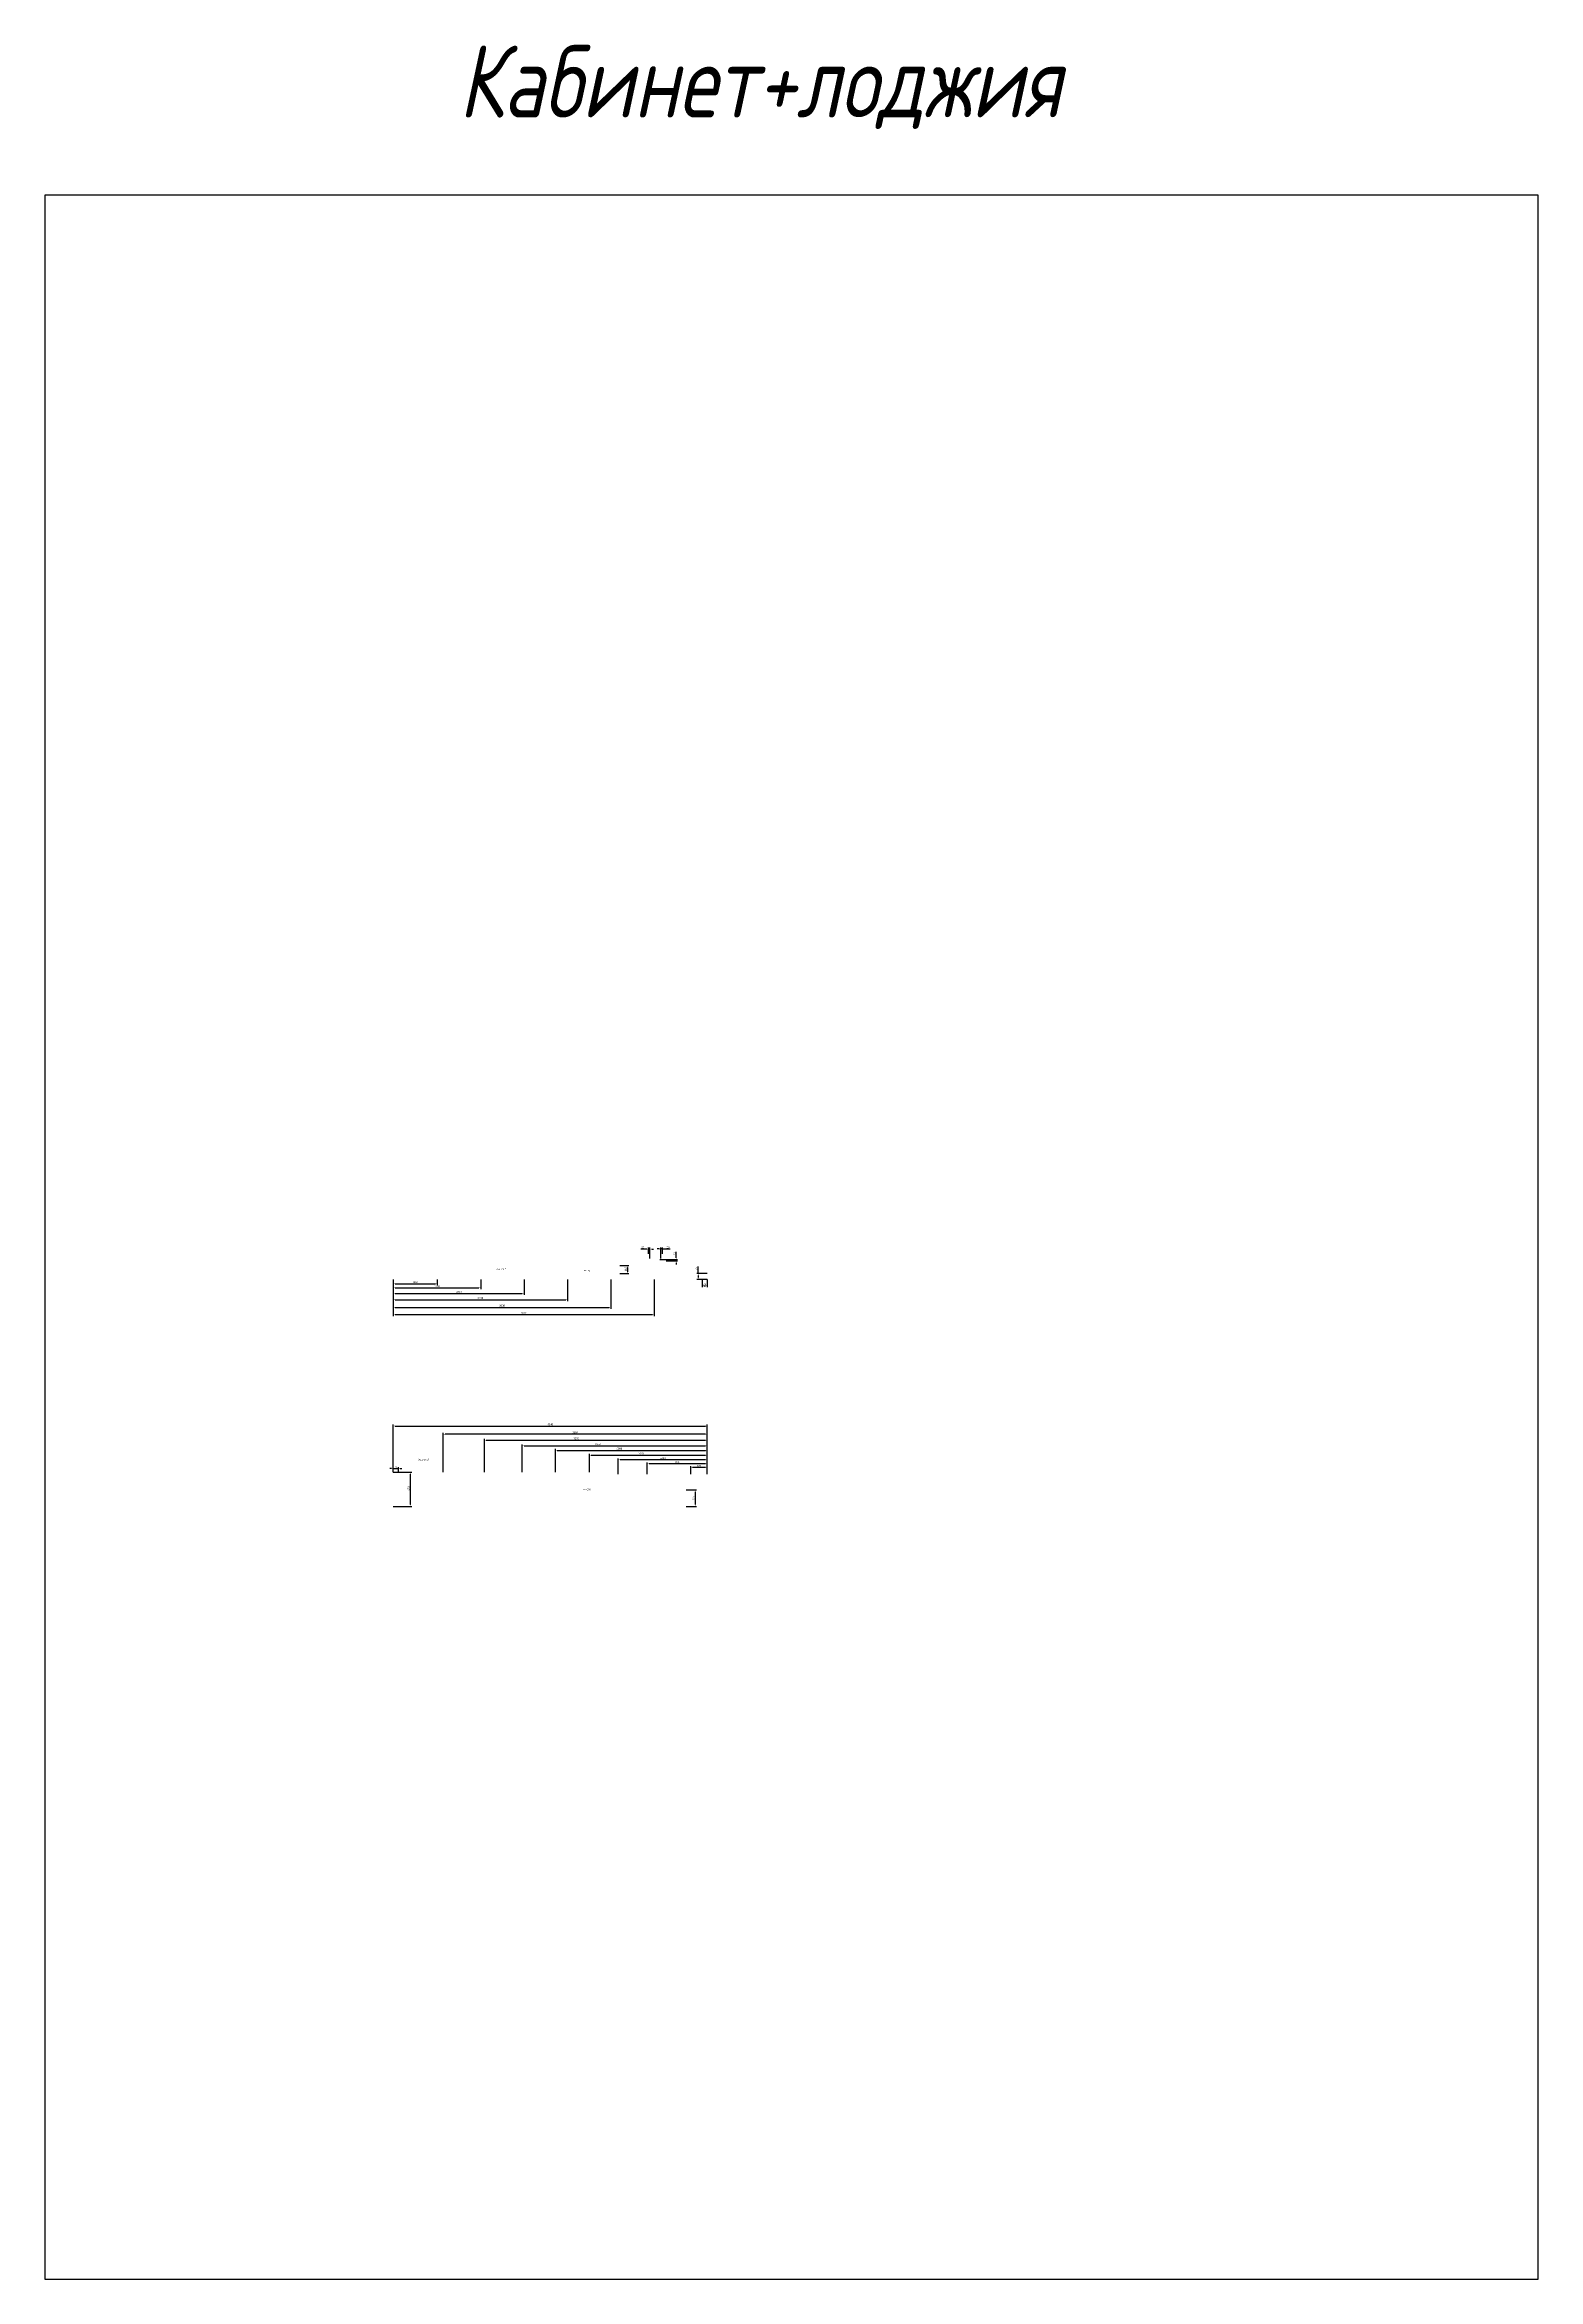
# Model space of a CAD drawing. Header units: millimetres. Extents: x -111711 to 69411, y -94094 to -63139.
# Drawn here: x -65970 to -45322, y -94094 to -63194 of the extents above; entities that cross this region are included whole.
import ezdxf
from ezdxf.enums import TextEntityAlignment as Align

# ---------------------------------------------------------------- set-up
doc = ezdxf.new("R2010")
doc.units = ezdxf.units.MM
doc.header["$PDMODE"] = 34
doc.header["$PDSIZE"] = 50
doc.layers.add('100 noprint', color=1, linetype='Continuous', plot=False)
doc.layers.add('101 Каркас размеры', color=7, linetype='Continuous')
doc.styles.get("Standard").update_dxf_attribs({"font": 'Ubuntu-R.ttf'})
doc.styles.add('ГОСТ-ISOCPEUR', font='isocpeui.ttf', dxfattribs={"width": 0.8})
doc.dimstyles.new('ISO-25', dxfattribs={"dimtxt": 2.5, "dimasz": 2.5, "dimexe": 1.25, "dimexo": 0.625, "dimtad": 1, "dimtxsty": 'Standard', "dimcen": 2.5, "dimadec": 0, "dimazin": 0, "dimtfac": 1, "dimtmove": 0, "dimatfit": 3, "dimfxl": 1, "dimarcsym": 0})

# ---------------------------------------------------------------- blocks, each defined once
blk = doc.blocks.new('*D1112')
at = {"layer": '101 Каркас размеры', "color": 0, "lineweight": -2}
for p, q in [((-61151, -82934), (-60896, -82934)), ((-60916, -82959), (-60916, -83381)), ((-61151, -83406), (-60896, -83406))]:
    blk.add_line(p, q, dxfattribs=at)
at = {"layer": '101 Каркас размеры', "color": 0}
for points in [[(-60912, -82959), (-60920, -82959), (-60916, -82934)], [(-60920, -83381), (-60912, -83381), (-60916, -83406)]]:
    blk.add_solid(points, dxfattribs=at)
at = {"layer": 'Defpoints', "color": 0}
for p in [(-61151, -82934), (-61151, -83406), (-60916, -83406)]:
    blk.add_point(p, dxfattribs=at)
at = {"layer": '101 Каркас размеры', "color": 0, "insert": (-60938, -83156), "char_height": 25, "attachment_point": 5, "rotation": 90}
blk.add_mtext('472', dxfattribs=at)
blk = doc.blocks.new('*D1113')
at = {"layer": '101 Каркас размеры', "color": 0, "lineweight": -2}
for p, q in [((-61176, -82882), (-61201, -82882)), ((-61151, -82934), (-61151, -82862)), ((-61151, -82882), (-61081, -82882)), ((-61081, -82934), (-61081, -82862)), ((-61056, -82882), (-61031, -82882))]:
    blk.add_line(p, q, dxfattribs=at)
at = {"layer": '101 Каркас размеры', "color": 0}
for points in [[(-61176, -82886), (-61176, -82877), (-61151, -82882)], [(-61056, -82877), (-61056, -82886), (-61081, -82882)]]:
    blk.add_solid(points, dxfattribs=at)
at = {"layer": 'Defpoints', "color": 0}
for p in [(-61151, -82934), (-61081, -82882), (-61081, -82934)]:
    blk.add_point(p, dxfattribs=at)
at = {"layer": '101 Каркас размеры', "color": 0, "insert": (-61116, -82859), "char_height": 25, "attachment_point": 5}
blk.add_mtext('70', dxfattribs=at)
blk = doc.blocks.new('*D1114')
at = {"layer": '101 Каркас размеры', "color": 0, "lineweight": -2}
for p, q in [((-57040, -82961), (-57040, -82850)), ((-56836, -82870), (-57015, -82870)), ((-56811, -82961), (-56811, -82850))]:
    blk.add_line(p, q, dxfattribs=at)
at = {"layer": '101 Каркас размеры', "color": 0}
for points in [[(-57015, -82866), (-57015, -82874), (-57040, -82870)], [(-56836, -82874), (-56836, -82866), (-56811, -82870)]]:
    blk.add_solid(points, dxfattribs=at)
at = {"layer": 'Defpoints', "color": 0}
for p in [(-57040, -82870), (-57040, -82961), (-56811, -82961)]:
    blk.add_point(p, dxfattribs=at)
at = {"layer": '101 Каркас размеры', "color": 0, "insert": (-56926, -82847), "char_height": 25, "attachment_point": 5}
blk.add_mtext('229', dxfattribs=at)
blk = doc.blocks.new('*D1115')
at = {"layer": '101 Каркас размеры', "color": 0, "lineweight": -2}
for p, q in [((-57640, -82961), (-57640, -82798)), ((-56811, -82961), (-56811, -82798)), ((-56836, -82818), (-57615, -82818))]:
    blk.add_line(p, q, dxfattribs=at)
at = {"layer": '101 Каркас размеры', "color": 0}
for points in [[(-57615, -82814), (-57615, -82822), (-57640, -82818)], [(-56836, -82822), (-56836, -82814), (-56811, -82818)]]:
    blk.add_solid(points, dxfattribs=at)
at = {"layer": 'Defpoints', "color": 0}
for p in [(-57640, -82818), (-57640, -82961), (-56811, -82961)]:
    blk.add_point(p, dxfattribs=at)
at = {"layer": '101 Каркас размеры', "color": 0, "insert": (-57226, -82795), "char_height": 25, "attachment_point": 5}
blk.add_mtext('829', dxfattribs=at)
blk = doc.blocks.new('*D1116')
at = {"layer": '101 Каркас размеры', "color": 0, "lineweight": -2}
for p, q in [((-58040, -82961), (-58040, -82742)), ((-56836, -82762), (-58015, -82762)), ((-56811, -82961), (-56811, -82742))]:
    blk.add_line(p, q, dxfattribs=at)
at = {"layer": '101 Каркас размеры', "color": 0}
for points in [[(-58015, -82758), (-58015, -82766), (-58040, -82762)], [(-56836, -82766), (-56836, -82758), (-56811, -82762)]]:
    blk.add_solid(points, dxfattribs=at)
at = {"layer": 'Defpoints', "color": 0}
for p in [(-58040, -82762), (-58040, -82961), (-56811, -82961)]:
    blk.add_point(p, dxfattribs=at)
at = {"layer": '101 Каркас размеры', "color": 0, "insert": (-57426, -82739), "char_height": 25, "attachment_point": 5}
blk.add_mtext('1229', dxfattribs=at)
blk = doc.blocks.new('*D1117')
at = {"layer": '101 Каркас размеры', "color": 0, "lineweight": -2}
for p, q in [((-58440, -82934), (-58440, -82678)), ((-58415, -82698), (-56836, -82698)), ((-56811, -82961), (-56811, -82678))]:
    blk.add_line(p, q, dxfattribs=at)
at = {"layer": '101 Каркас размеры', "color": 0}
for points in [[(-58415, -82694), (-58415, -82702), (-58440, -82698)], [(-56836, -82702), (-56836, -82694), (-56811, -82698)]]:
    blk.add_solid(points, dxfattribs=at)
at = {"layer": 'Defpoints', "color": 0}
for p in [(-56811, -82698), (-58440, -82934), (-56811, -82961)]:
    blk.add_point(p, dxfattribs=at)
at = {"layer": '101 Каркас размеры', "color": 0, "insert": (-57726, -82675), "char_height": 25, "attachment_point": 5}
blk.add_mtext('1629', dxfattribs=at)
blk = doc.blocks.new('*D1118')
at = {"layer": '101 Каркас размеры', "color": 0, "lineweight": -2}
for p, q in [((-58909, -82934), (-58909, -82612)), ((-58884, -82632), (-56836, -82632)), ((-56811, -82961), (-56811, -82612))]:
    blk.add_line(p, q, dxfattribs=at)
at = {"layer": '101 Каркас размеры', "color": 0}
for points in [[(-58884, -82627), (-58884, -82636), (-58909, -82632)], [(-56836, -82636), (-56836, -82627), (-56811, -82632)]]:
    blk.add_solid(points, dxfattribs=at)
at = {"layer": 'Defpoints', "color": 0}
for p in [(-56811, -82632), (-58909, -82934), (-56811, -82961)]:
    blk.add_point(p, dxfattribs=at)
at = {"layer": '101 Каркас размеры', "color": 0, "insert": (-58026, -82609), "char_height": 25, "attachment_point": 5}
blk.add_mtext('2098', dxfattribs=at)
blk = doc.blocks.new('*D1119')
at = {"layer": '101 Каркас размеры', "color": 0, "lineweight": -2}
for p, q in [((-59369, -82934), (-59369, -82549)), ((-59344, -82569), (-56836, -82569)), ((-56811, -82961), (-56811, -82549))]:
    blk.add_line(p, q, dxfattribs=at)
at = {"layer": '101 Каркас размеры', "color": 0}
for points in [[(-59344, -82565), (-59344, -82573), (-59369, -82569)], [(-56836, -82573), (-56836, -82565), (-56811, -82569)]]:
    blk.add_solid(points, dxfattribs=at)
at = {"layer": 'Defpoints', "color": 0}
for p in [(-56811, -82569), (-59369, -82934), (-56811, -82961)]:
    blk.add_point(p, dxfattribs=at)
at = {"layer": '101 Каркас размеры', "color": 0, "insert": (-58326, -82546), "char_height": 25, "attachment_point": 5}
blk.add_mtext('2558', dxfattribs=at)
blk = doc.blocks.new('*D1120')
at = {"layer": '101 Каркас размеры', "color": 0, "lineweight": -2}
for p, q in [((-59890, -82934), (-59890, -82472)), ((-59865, -82492), (-56836, -82492)), ((-56811, -82961), (-56811, -82472))]:
    blk.add_line(p, q, dxfattribs=at)
at = {"layer": '101 Каркас размеры', "color": 0}
for points in [[(-59865, -82488), (-59865, -82496), (-59890, -82492)], [(-56836, -82496), (-56836, -82488), (-56811, -82492)]]:
    blk.add_solid(points, dxfattribs=at)
at = {"layer": 'Defpoints', "color": 0}
for p in [(-56811, -82492), (-59890, -82934), (-56811, -82961)]:
    blk.add_point(p, dxfattribs=at)
at = {"layer": '101 Каркас размеры', "color": 0, "insert": (-58623, -82469), "char_height": 25, "attachment_point": 5}
blk.add_mtext('3079', dxfattribs=at)
blk = doc.blocks.new('*D1121')
at = {"layer": '101 Каркас размеры', "color": 0, "lineweight": -2}
for p, q in [((-61151, -80267), (-61151, -80349)), ((-61126, -80329), (-60568, -80329)), ((-60543, -80267), (-60543, -80349))]:
    blk.add_line(p, q, dxfattribs=at)
at = {"layer": '101 Каркас размеры', "color": 0}
for points in [[(-61126, -80325), (-61126, -80333), (-61151, -80329)], [(-60568, -80333), (-60568, -80325), (-60543, -80329)]]:
    blk.add_solid(points, dxfattribs=at)
at = {"layer": 'Defpoints', "color": 0}
for p in [(-61151, -80267), (-60543, -80267), (-60543, -80329)]:
    blk.add_point(p, dxfattribs=at)
at = {"layer": '101 Каркас размеры', "color": 0, "insert": (-60847, -80306), "char_height": 25, "attachment_point": 5}
blk.add_mtext('608', dxfattribs=at)
blk = doc.blocks.new('*D1122')
at = {"layer": '101 Каркас размеры', "color": 0, "lineweight": -2}
for p, q in [((-61151, -80267), (-61151, -80405)), ((-59943, -80267), (-59943, -80405)), ((-61126, -80385), (-59968, -80385))]:
    blk.add_line(p, q, dxfattribs=at)
at = {"layer": '101 Каркас размеры', "color": 0}
for points in [[(-61126, -80381), (-61126, -80389), (-61151, -80385)], [(-59968, -80389), (-59968, -80381), (-59943, -80385)]]:
    blk.add_solid(points, dxfattribs=at)
at = {"layer": 'Defpoints', "color": 0}
for p in [(-61151, -80267), (-59943, -80267), (-59943, -80385)]:
    blk.add_point(p, dxfattribs=at)
at = {"layer": '101 Каркас размеры', "color": 0, "insert": (-60547, -80362), "char_height": 25, "attachment_point": 5}
blk.add_mtext('1208', dxfattribs=at)
blk = doc.blocks.new('*D1123')
at = {"layer": '101 Каркас размеры', "color": 0, "lineweight": -2}
for p, q in [((-61151, -80268), (-61151, -80482)), ((-59343, -80267), (-59343, -80482)), ((-61126, -80462), (-59368, -80462))]:
    blk.add_line(p, q, dxfattribs=at)
at = {"layer": '101 Каркас размеры', "color": 0}
for points in [[(-61126, -80458), (-61126, -80466), (-61151, -80462)], [(-59368, -80466), (-59368, -80458), (-59343, -80462)]]:
    blk.add_solid(points, dxfattribs=at)
at = {"layer": 'Defpoints', "color": 0}
for p in [(-61151, -80268), (-59343, -80267), (-59343, -80462)]:
    blk.add_point(p, dxfattribs=at)
at = {"layer": '101 Каркас размеры', "color": 0, "insert": (-60247, -80439), "char_height": 25, "attachment_point": 5}
blk.add_mtext('1808', dxfattribs=at)
blk = doc.blocks.new('*D1124')
at = {"layer": '101 Каркас размеры', "color": 0, "lineweight": -2}
for p, q in [((-61151, -80267), (-61151, -80569)), ((-58743, -80267), (-58743, -80569)), ((-61126, -80549), (-58768, -80549))]:
    blk.add_line(p, q, dxfattribs=at)
at = {"layer": '101 Каркас размеры', "color": 0}
for points in [[(-61126, -80544), (-61126, -80553), (-61151, -80549)], [(-58768, -80553), (-58768, -80544), (-58743, -80549)]]:
    blk.add_solid(points, dxfattribs=at)
at = {"layer": 'Defpoints', "color": 0}
for p in [(-61151, -80267), (-58743, -80267), (-58743, -80549)]:
    blk.add_point(p, dxfattribs=at)
at = {"layer": '101 Каркас размеры', "color": 0, "insert": (-59947, -80525), "char_height": 25, "attachment_point": 5}
blk.add_mtext('2408', dxfattribs=at)
blk = doc.blocks.new('*D1125')
at = {"layer": '101 Каркас размеры', "color": 0, "lineweight": -2}
for p, q in [((-61151, -80267), (-61151, -80674)), ((-58143, -80267), (-58143, -80674)), ((-61126, -80654), (-58168, -80654))]:
    blk.add_line(p, q, dxfattribs=at)
at = {"layer": '101 Каркас размеры', "color": 0}
for points in [[(-61126, -80650), (-61126, -80658), (-61151, -80654)], [(-58168, -80658), (-58168, -80650), (-58143, -80654)]]:
    blk.add_solid(points, dxfattribs=at)
at = {"layer": 'Defpoints', "color": 0}
for p in [(-61151, -80267), (-58143, -80267), (-58143, -80654)]:
    blk.add_point(p, dxfattribs=at)
at = {"layer": '101 Каркас размеры', "color": 0, "insert": (-59647, -80631), "char_height": 25, "attachment_point": 5}
blk.add_mtext('3008', dxfattribs=at)
blk = doc.blocks.new('*D1126')
at = {"layer": '101 Каркас размеры', "color": 0, "lineweight": -2}
for p, q in [((-61151, -80267), (-61151, -80774)), ((-57543, -80267), (-57543, -80774)), ((-61126, -80754), (-57568, -80754))]:
    blk.add_line(p, q, dxfattribs=at)
at = {"layer": '101 Каркас размеры', "color": 0}
for points in [[(-61126, -80749), (-61126, -80758), (-61151, -80754)], [(-57568, -80758), (-57568, -80749), (-57543, -80754)]]:
    blk.add_solid(points, dxfattribs=at)
at = {"layer": 'Defpoints', "color": 0}
for p in [(-61151, -80267), (-57543, -80267), (-57543, -80754)]:
    blk.add_point(p, dxfattribs=at)
at = {"layer": '101 Каркас размеры', "color": 0, "insert": (-59347, -80731), "char_height": 25, "attachment_point": 5}
blk.add_mtext('3608', dxfattribs=at)
blk = doc.blocks.new('*D1127')
at = {"layer": '101 Каркас размеры', "color": 0, "lineweight": -2}
for p, q in [((-56883, -80267), (-56883, -80376)), ((-56811, -80267), (-56811, -80376)), ((-56858, -80356), (-56836, -80356))]:
    blk.add_line(p, q, dxfattribs=at)
at = {"layer": '101 Каркас размеры', "color": 0}
for points in [[(-56858, -80351), (-56858, -80360), (-56883, -80356)], [(-56836, -80360), (-56836, -80351), (-56811, -80356)]]:
    blk.add_solid(points, dxfattribs=at)
at = {"layer": 'Defpoints', "color": 0}
for p in [(-56883, -80267), (-56811, -80267), (-56811, -80356)]:
    blk.add_point(p, dxfattribs=at)
at = {"layer": '101 Каркас размеры', "color": 0, "insert": (-56847, -80333), "char_height": 25, "attachment_point": 5}
blk.add_mtext('72', dxfattribs=at)
blk = doc.blocks.new('*D1128')
at = {"layer": '101 Каркас размеры', "color": 0, "lineweight": -2}
for p, q in [((-56811, -80188), (-56956, -80188)), ((-56811, -80267), (-56956, -80267)), ((-56936, -80188), (-56936, -80090)), ((-56936, -80213), (-56936, -80242))]:
    blk.add_line(p, q, dxfattribs=at)
at = {"layer": '101 Каркас размеры', "color": 0}
for points in [[(-56932, -80213), (-56940, -80213), (-56936, -80188)], [(-56940, -80242), (-56932, -80242), (-56936, -80267)]]:
    blk.add_solid(points, dxfattribs=at)
at = {"layer": 'Defpoints', "color": 0}
for p in [(-56936, -80267), (-56811, -80188), (-56811, -80267)]:
    blk.add_point(p, dxfattribs=at)
at = {"layer": '101 Каркас размеры', "color": 0, "insert": (-56959, -80119), "char_height": 25, "attachment_point": 5, "rotation": 90}
blk.add_mtext('79', dxfattribs=at)
blk = doc.blocks.new('*D1129')
at = {"layer": '101 Каркас размеры', "color": 0, "lineweight": -2}
for p, q in [((-58021, -80076), (-57895, -80076)), ((-58021, -80188), (-57895, -80188)), ((-57915, -80101), (-57915, -80163))]:
    blk.add_line(p, q, dxfattribs=at)
at = {"layer": '101 Каркас размеры', "color": 0}
for points in [[(-57911, -80101), (-57919, -80101), (-57915, -80076)], [(-57919, -80163), (-57911, -80163), (-57915, -80188)]]:
    blk.add_solid(points, dxfattribs=at)
at = {"layer": 'Defpoints', "color": 0}
for p in [(-58021, -80076), (-58021, -80188), (-57915, -80188)]:
    blk.add_point(p, dxfattribs=at)
at = {"layer": '101 Каркас размеры', "color": 0, "insert": (-57938, -80126), "char_height": 25, "attachment_point": 5, "rotation": 90}
blk.add_mtext('113', dxfattribs=at)
blk = doc.blocks.new('*D1165')
at = {"layer": '101 Каркас размеры', "color": 0, "lineweight": -2}
for p, q in [((-61151, -82934), (-61151, -82275)), ((-61126, -82295), (-56836, -82295)), ((-56811, -82934), (-56811, -82275))]:
    blk.add_line(p, q, dxfattribs=at)
at = {"layer": '101 Каркас размеры', "color": 0}
for points in [[(-61126, -82291), (-61126, -82299), (-61151, -82295)], [(-56836, -82299), (-56836, -82291), (-56811, -82295)]]:
    blk.add_solid(points, dxfattribs=at)
at = {"layer": 'Defpoints', "color": 0}
for p in [(-56811, -82295), (-61151, -82934), (-56811, -82934)]:
    blk.add_point(p, dxfattribs=at)
at = {"layer": '101 Каркас размеры', "color": 0, "insert": (-58981, -82272), "char_height": 25, "attachment_point": 5}
blk.add_mtext('4340', dxfattribs=at)
blk = doc.blocks.new('*D1189')
at = {"layer": '101 Каркас размеры', "color": 0, "lineweight": -2}
for p, q in [((-57476, -79847), (-57501, -79847)), ((-57451, -79977), (-57451, -79827)), ((-57431, -79847), (-57451, -79847)), ((-57431, -79916), (-57431, -79827)), ((-57431, -79847), (-57324, -79847)), ((-57406, -79847), (-57381, -79847))]:
    blk.add_line(p, q, dxfattribs=at)
at = {"layer": '101 Каркас размеры', "color": 0}
for points in [[(-57476, -79852), (-57476, -79843), (-57451, -79847)], [(-57406, -79843), (-57406, -79852), (-57431, -79847)]]:
    blk.add_solid(points, dxfattribs=at)
at = {"layer": 'Defpoints', "color": 0}
for p in [(-57451, -79847), (-57451, -79977), (-57431, -79916)]:
    blk.add_point(p, dxfattribs=at)
at = {"layer": '101 Каркас размеры', "color": 0, "insert": (-57353, -79824), "char_height": 25, "attachment_point": 5}
blk.add_mtext('20', dxfattribs=at)
blk = doc.blocks.new('*D1190')
at = {"layer": '101 Каркас размеры', "color": 0, "lineweight": -2}
for p, q in [((-57648, -79848), (-57730, -79848)), ((-57623, -79916), (-57623, -79828)), ((-57603, -79848), (-57623, -79848)), ((-57603, -79977), (-57603, -79828)), ((-57578, -79848), (-57553, -79848))]:
    blk.add_line(p, q, dxfattribs=at)
at = {"layer": '101 Каркас размеры', "color": 0}
for points in [[(-57648, -79852), (-57648, -79844), (-57623, -79848)], [(-57578, -79844), (-57578, -79852), (-57603, -79848)]]:
    blk.add_solid(points, dxfattribs=at)
at = {"layer": 'Defpoints', "color": 0}
for p in [(-57623, -79848), (-57623, -79916), (-57603, -79977)]:
    blk.add_point(p, dxfattribs=at)
at = {"layer": '101 Каркас размеры', "color": 0, "insert": (-57702, -79825), "char_height": 25, "attachment_point": 5}
blk.add_mtext('20', dxfattribs=at)
blk = doc.blocks.new('*D1191')
at = {"layer": '101 Каркас размеры', "color": 0, "lineweight": -2}
for p, q in [((-57467, -79993), (-57220, -79993)), ((-57379, -80013), (-57220, -80013)), ((-57240, -79968), (-57240, -79886)), ((-57240, -80013), (-57240, -79993)), ((-57240, -80038), (-57240, -80063))]:
    blk.add_line(p, q, dxfattribs=at)
at = {"layer": '101 Каркас размеры', "color": 0}
for points in [[(-57244, -79968), (-57236, -79968), (-57240, -79993)], [(-57236, -80038), (-57244, -80038), (-57240, -80013)]]:
    blk.add_solid(points, dxfattribs=at)
at = {"layer": 'Defpoints', "color": 0}
for p in [(-57467, -79993), (-57379, -80013), (-57240, -79993)]:
    blk.add_point(p, dxfattribs=at)
at = {"layer": '101 Каркас размеры', "color": 0, "insert": (-57263, -79915), "char_height": 25, "attachment_point": 5, "rotation": 90}
blk.add_mtext('20', dxfattribs=at)
blk = doc.blocks.new('*D1192')
at = {"layer": '101 Каркас размеры', "color": 0, "lineweight": -2}
for p, q in [((-60461, -82934), (-60461, -82389)), ((-56836, -82409), (-60436, -82409)), ((-56811, -82934), (-56811, -82389))]:
    blk.add_line(p, q, dxfattribs=at)
at = {"layer": '101 Каркас размеры', "color": 0}
for points in [[(-60436, -82405), (-60436, -82413), (-60461, -82409)], [(-56836, -82413), (-56836, -82405), (-56811, -82409)]]:
    blk.add_solid(points, dxfattribs=at)
at = {"layer": 'Defpoints', "color": 0}
for p in [(-60461, -82409), (-60461, -82934), (-56811, -82934)]:
    blk.add_point(p, dxfattribs=at)
at = {"layer": '101 Каркас размеры', "color": 0, "insert": (-58636, -82386), "char_height": 25, "attachment_point": 5}
blk.add_mtext('3650', dxfattribs=at)
blk = doc.blocks.new('*D1193')
at = {"layer": '101 Каркас размеры', "color": 0, "lineweight": -2}
for p, q in [((-57100, -83179), (-56958, -83179)), ((-57100, -83406), (-56958, -83406)), ((-56978, -83204), (-56978, -83381))]:
    blk.add_line(p, q, dxfattribs=at)
at = {"layer": '101 Каркас размеры', "color": 0}
for points in [[(-56974, -83204), (-56982, -83204), (-56978, -83179)], [(-56982, -83381), (-56974, -83381), (-56978, -83406)]]:
    blk.add_solid(points, dxfattribs=at)
at = {"layer": 'Defpoints', "color": 0}
for p in [(-57100, -83179), (-57100, -83406), (-56978, -83406)]:
    blk.add_point(p, dxfattribs=at)
at = {"layer": '101 Каркас размеры', "color": 0, "insert": (-57001, -83292), "char_height": 25, "attachment_point": 5, "rotation": 90}
blk.add_mtext('227', dxfattribs=at)

msp = doc.modelspace()

# ---------------------------------------------------------------- linework, layer by layer
at = {"layer": '100 noprint', "color": 2}
msp.add_lwpolyline([(-65970, -65275.7), (-65970, -94094.4), (-45322.2, -94094.4), (-45322.2, -65275.7)], close=True, dxfattribs=at)

# ---------------------------------------------------------------- texts
at = {"layer": '100 noprint', "color": 2, "style": 'ГОСТ-ISOCPEUR', "width": 0.8}
msp.add_text('Кабинет+лоджия', height=1000, dxfattribs=at).set_placement((-56081.3, -63776.9), align=Align.MIDDLE)
at = {"layer": '101 Каркас размеры', "style": 'ГОСТ-ISOCPEUR', "width": 0.8}
for s, p in [('Участок 1', (-59661.9, -80122.6)), ('H=-90', (-58475.8, -80149.7)), ('Участок 2', (-60734.5, -82760.7)), ('H=-300', (-58475.8, -83171.4))]:
    msp.add_text(s, height=25, dxfattribs=at).set_placement(p, align=Align.MIDDLE)

# ---------------------------------------------------------------- dimensions: what is measured, and where the dimension line sits
at = {"layer": '101 Каркас размеры'}
for base, p1, p2, picture, middle in [((-57623.2, -79847.9), (-57603.2, -79977), (-57623.2, -79916), '*D1190', (-57701.6, -79824.8)), ((-60543.2, -80329.1), (-61151.2, -80267.5), (-60543.2, -80267.5), '*D1121', (-60847.2, -80306.1)), ((-59943.2, -80384.9), (-61151.2, -80267.5), (-59943.2, -80267.5), '*D1122', (-60547.2, -80361.8)), ((-59343.2, -80462), (-61151.2, -80268.1), (-59343.2, -80267.5), '*D1123', (-60247.2, -80439)), ((-58143.2, -80654.2), (-61151.2, -80267.5), (-58143.2, -80267.5), '*D1125', (-59647.2, -80631.2)), ((-57543.2, -80753.6), (-61151.2, -80267.5), (-57543.2, -80267.5), '*D1126', (-59347.2, -80730.6)), ((-56811.2, -80355.5), (-56883.2, -80267.5), (-56811.2, -80267.5), '*D1127', (-56847.2, -80332.8)), ((-60461.3, -82408.8), (-56811.2, -82934), (-60461.3, -82934), '*D1192', (-58636.3, -82385.8)), ((-61081.3, -82881.7), (-61151.2, -82934), (-61081.3, -82934), '*D1113', (-61116.3, -82858.6)), ((-57040.3, -82870), (-56811.2, -82961), (-57040.3, -82961), '*D1114', (-56925.8, -82847.2))]:
    dim = msp.add_linear_dim(base=base, p1=p1, p2=p2, dimstyle='ISO-25', override={"dimtxt": 25, "dimasz": 25, "dimexe": 20, "dimexo": 0, "dimgap": 10, "dimdec": 0}, dxfattribs=at)
    dim.commit()
    dim.dimension.update_dxf_attribs({"geometry": picture, "text_midpoint": middle})
for base, p1, p2, picture, middle in [((-57451.2, -79847.5), (-57431.2, -79916), (-57451.2, -79977), '*D1189', (-57352.8, -79847.5)), ((-58743.2, -80548.5), (-61151.2, -80267.5), (-58743.2, -80267.5), '*D1124', (-59947.2, -80548.5)), ((-56811.2, -82492.2), (-59890.3, -82934), (-56811.2, -82961), '*D1120', (-58622.8, -82492.2)), ((-56811.2, -82569), (-59369.4, -82934), (-56811.2, -82961), '*D1119', (-58325.8, -82569)), ((-56811.2, -82631.6), (-58909.4, -82934), (-56811.2, -82961), '*D1118', (-58025.8, -82631.6)), ((-56811.2, -82697.8), (-58440.3, -82934), (-56811.2, -82961), '*D1117', (-57725.8, -82697.8)), ((-58040.3, -82761.7), (-56811.2, -82961), (-58040.3, -82961), '*D1116', (-57425.8, -82761.7)), ((-57640.3, -82818.2), (-56811.2, -82961), (-57640.3, -82961), '*D1115', (-57225.8, -82818.2))]:
    dim = msp.add_linear_dim(base=base, p1=p1, p2=p2, dimstyle='ISO-25', override={"dimtxt": 25, "dimasz": 25, "dimexe": 20, "dimexo": 0, "dimgap": 10, "dimdec": 0}, dxfattribs=at)
    dim.commit()
    dim.dimension.update_dxf_attribs({"geometry": picture, "text_midpoint": middle, "dimtype": 160})
for base, p1, p2, picture, middle in [((-57239.7, -79993), (-57379.2, -80013), (-57467.2, -79993), '*D1191', (-57262.8, -79914.5)), ((-56978.3, -83406), (-57100.3, -83179), (-57100.3, -83406), '*D1193', (-57001.1, -83292.5))]:
    dim = msp.add_linear_dim(base=base, p1=p1, p2=p2, angle=90, dimstyle='ISO-25', override={"dimtxt": 25, "dimasz": 25, "dimexe": 20, "dimexo": 0, "dimgap": 10, "dimdec": 0}, dxfattribs=at)
    dim.commit()
    dim.dimension.update_dxf_attribs({"geometry": picture, "text_midpoint": middle})
for base, p1, p2, picture, middle in [((-57914.9260449, -80188.456972), (-58021.2011397, -80075.956972), (-58021.2011397, -80188.456972), '*D1129', (-57914.9260449, -80125.956972)), ((-56936, -80267.5), (-56811.2, -80188.5), (-56811.2, -80267.5), '*D1128', (-56936, -80118.6)), ((-60915.7, -83406), (-61151.2, -82934), (-61151.2, -83406), '*D1112', (-60915.7, -83156.5))]:
    dim = msp.add_linear_dim(base=base, p1=p1, p2=p2, angle=90, dimstyle='ISO-25', override={"dimtxt": 25, "dimasz": 25, "dimexe": 20, "dimexo": 0, "dimgap": 10, "dimdec": 0}, dxfattribs=at)
    dim.commit()
    dim.dimension.update_dxf_attribs({"geometry": picture, "text_midpoint": middle, "dimtype": 160})
at = {"layer": '101 Каркас размеры', "color": 5}
dim = msp.add_linear_dim(base=(-56811.2, -82294.8, 127.9), p1=(-61151.2, -82934), p2=(-56811.2, -82934), dimstyle='ISO-25', override={"dimtxt": 25, "dimasz": 25, "dimexe": 20, "dimexo": 0, "dimgap": 10, "dimdec": 0}, dxfattribs=at)
dim.commit()
dim.dimension.update_dxf_attribs({"geometry": '*D1165', "text_midpoint": (-58981.2, -82294.8, 127.9), "dimtype": 160})

doc.saveas('drawing.dxf')
